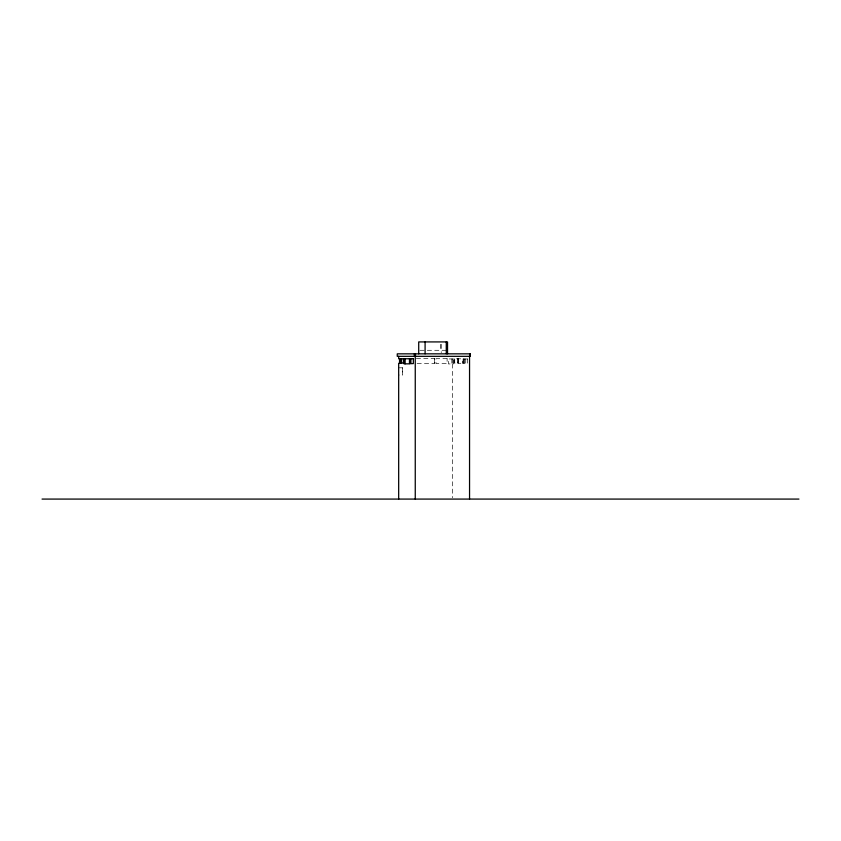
<?xml version="1.0" encoding="UTF-8"?>
<svg xmlns="http://www.w3.org/2000/svg" width="841" height="841" viewBox="0 0 841 841"><rect width="100%" height="100%" fill="white"/><g stroke="black" fill="none" stroke-linecap="round" stroke-linejoin="round"><path stroke-width="0.63" stroke-dasharray="4.21 3.15" d="M419.964 350.287L446.245 350.287M416.358 358.623L434.702 358.623L434.702 363.69L416.568 363.69M398.676 367.811L402.671 367.811L402.671 375.033L398.897 375.033M465.735 358.96L465.735 363.259M464.337 358.96L464.337 363.259M463.107 358.855L463.107 363.28M458.524 358.855L458.524 363.28M458.156 358.76L458.156 363.039L454.224 363.039L454.224 358.76L463.79 358.855L463.79 363.28L457.84 363.28L457.84 358.855M457.651 358.76L457.651 363.039M454.729 358.76L454.729 363.039M452.836 358.939L452.836 363.943M452.447 363.943L452.447 497.767M451.859 358.939L451.859 363.943M441.241 344.305L441.241 352.642M440.705 344.305L440.705 350.287M434.482 358.623L434.482 363.69M402.45 367.811L402.45 375.033M447.107 358.697L435.985 358.697L435.985 363.638L447.107 363.638L447.107 358.697M453.425 358.939L448.453 358.939L448.453 363.943L453.425 363.943L453.425 358.939M467.607 358.96L462.455 358.96L462.455 363.259L467.607 363.259L467.607 358.96"/><path stroke-width="1.26" d="M403.733 358.834L398.676 358.75L398.676 356.332M403.733 363.049L400.305 363.049L400.305 358.834M42.05 499.081L798.95 499.081M469.793 353.84L469.772 356.332M469.551 356.332L469.551 499.081M447.538 353.84L447.538 341.919L418.713 341.919L418.713 353.84M446.266 341.919L446.266 353.84M425.094 341.919L425.094 353.84M415.475 353.84L415.475 356.332M415.254 353.84L415.254 499.081M414.35 353.84L414.35 356.332M410.892 358.697L410.892 363.606M405.131 358.75L405.131 363.838M403.575 358.834L403.575 363.049M401.556 358.834L401.556 363.049M400.516 358.75L400.516 363.154L398.676 363.354L398.676 499.081M399.99 358.75L399.99 363.154M399.549 358.75L399.549 363.154M470.371 353.84L397.257 353.84L397.257 356.332L470.371 356.332L470.371 353.84M413.341 358.697L409.861 358.697L409.861 363.606L413.341 363.606L413.341 358.697M409.472 358.75L404.037 358.75L404.037 363.838L409.472 363.838L409.472 358.75"/></g></svg>
